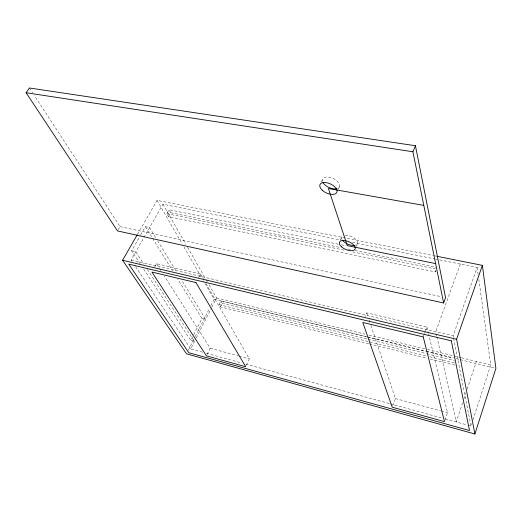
<?xml version="1.0" encoding="UTF-8"?>
<svg xmlns="http://www.w3.org/2000/svg" width="522" height="522" viewBox="0 0 522 522"><rect width="100%" height="100%" fill="white"/><g stroke="black" fill="none" stroke-linecap="round" stroke-linejoin="round"><path stroke-width="0.39" stroke-dasharray="2.61 1.96" d="M467.888 425.149L470.994 426.004L471.744 423.688M472.997 419.818L490.765 364.937L478.831 279.524M462.616 402.795L456.241 421.952L437.025 337.199M463.895 398.965L465.937 392.838M467.21 389.001L476.39 361.42M444.979 420.138L447.511 412.693L428.627 334.041M453.422 337.336L453.103 335.737L477.141 267.44L435.537 259.062M460.319 264.054L435.766 331.659L436.124 333.238M423.505 336.214L424.295 334.08M424.562 333.369L425.345 331.235M425.613 330.524L426.924 326.961L366.731 312.874L365.217 316.567M392.759 405.751L395.441 398.547L370.352 323.679M338.341 244.211L169.037 209.746L166.838 213.642L168.547 216.617L435.465 271.949L434.819 268.817L435.315 267.499M435.465 271.949L435.961 270.637M356.337 246.293L357.472 243.663M340.259 240.388L341.714 237.125M338.249 189.271L339.515 186.524M246.364 365.283L249.366 358.862L206.131 283.792M321.147 182.263L322.439 179.529M207.11 354.471L210.196 348.22L164.404 276.06M368.669 343.717L220.356 306.832L219.064 304.58L220.865 300.992L367.096 336.905M220.356 306.832L222.15 303.249L220.865 300.992M202.51 352.2L190.732 348.964L195.952 338.621M196.311 337.904L211.449 307.915M211.815 307.197L216.519 297.873L208.859 284.49M147.354 269.437L194.51 341.466L190.771 340.455L193.297 335.483M193.655 334.772L201.949 318.433L177.715 279.126M188.338 350.216L194.876 337.29M195.241 336.573L209.407 308.561M210.862 305.683L214.131 299.223L203.534 280.862M198.601 277.56L200.481 273.972L156.554 263.695L154.629 267.173M168.547 216.617L170.733 212.728L169.037 209.746M132.007 261.333L131.1 259.989L162.916 204.193L340.403 239.918M140.111 263.708L131.596 250.801L140.274 235.67M140.666 234.978L145.397 226.724L149.56 227.618L155.934 238.045M137.58 234.182L157.05 200.357L432.823 255.46M118.24 229.687L120.053 226.607L34.341 95.474M433.625 255.623L436.823 256.263M352.389 242.332L434.735 258.905M341.532 244.857L346.321 245.836M170.733 212.728L340.664 247.565M347.848 249.033L351.835 249.855M355.025 250.508L435.602 267.023M166.838 213.642L344.696 250.26M352.67 251.904L434.819 268.817M120.053 226.607L440.783 296.633M131.596 250.801L135.785 251.767L143.798 264.002M131.1 259.989L453.103 335.737M216.519 297.873L365.015 334.184M368.969 335.15L426.631 349.251M427.42 349.446L460.593 357.557M461.383 357.753L490.765 364.937M214.131 299.223L366.888 336.729M367.677 336.925L425.456 351.11M426.252 351.306L453.161 357.909M456.326 358.692L459.49 359.469M460.28 359.658L494.314 368.017M367.886 337.101L425.587 351.273M426.383 351.463L453.253 358.066M222.15 303.249L367.573 339.111M368.362 339.307L426.056 353.538M426.846 353.733L454.512 360.552M219.064 304.58L426.481 355.952M429.645 356.741L454.186 362.816L454.655 365.1L430.2 359.019M369.459 343.913L427.048 358.236M201.949 318.433L205.661 319.386L181.858 280.451M210.196 348.22L238.397 355.88M239.18 356.089L249.366 358.862M395.441 398.547L440.516 410.794M441.292 411.003L447.511 412.693M206.438 353.283L241.79 362.999M245.718 364.075L389.471 403.597M390.254 403.813L442.101 418.063M445.246 418.925L467.112 424.934M135.616 266.729L190.732 348.964M143.7 269.143L190.771 340.455M29.46 87.996L32.566 92.753M156.554 263.695L159.171 267.812M159.608 268.504L160.913 270.566M145.397 226.724L152.202 237.758M152.626 238.443L172.612 270.853M157.631 240.831L176.756 272.112M157.05 200.357L182.328 244.139M183.959 246.965L201.903 278.037M200.481 273.972L203.71 279.583M162.916 204.193L185.891 244.342M187.502 247.16L205.635 278.859M206.04 279.564L207.247 281.671M366.731 312.874L368.023 316.737M369.054 319.823L370.091 322.909M426.924 326.961L428.438 333.258M436.307 334.034L436.849 336.409M453.579 338.132L470.994 426.004M477.141 267.44L478.152 274.689M345.192 235.226A8.535 4.215 23.5 0 1 355.841 239.507A8.535 4.215 23.5 0 1 355.188 245.34M341.949 239.272A8.535 4.215 23.5 0 1 342.484 236.068M322.57 181.558A9.252 4.979 25 0 1 332.488 178.204A9.252 4.979 25 0 1 338.249 188.142"/><path stroke-width="0.78" d="M137.175 234.887L122.572 260.263L186.517 353.812L474.903 434.004L495.9 368.408L482.38 265.365L436.823 256.263M474.903 434.004L456.587 339.254L482.38 265.365M443.622 302.988L445.56 297.677L415.447 145.742L29.46 87.996L26.1 92.727L117.515 230.92L443.622 302.988L412.902 151.765L415.447 145.742M26.1 92.727L412.902 151.765M423.799 205.4L328.41 188.507L347.287 245.627L435.616 263.597M122.572 260.263L456.587 339.254M354.582 245.451A8.535 4.215 23.5 0 1 342.523 240.231M337.134 188.644A9.252 4.979 25 0 1 323.059 182.635M451.308 340.833L128.738 264.125L188.827 352.735L469.526 430.533L451.308 340.833M195.978 282.585L151.935 272.053L206.425 355.86L245.692 366.712L195.978 282.585M423.244 336.925L362.803 322.472L392.224 407.193L444.476 421.626L423.244 336.925M341.512 246.847A8.567 4.183 23.6 0 0 355.012 249.294A8.567 4.183 23.6 0 0 345.394 240.655A8.567 4.183 23.6 0 0 341.512 246.847M322.276 190.262A9.285 4.939 25 0 0 336.801 192.481A9.285 4.939 25 0 0 326.211 182.654A9.285 4.939 25 0 0 322.276 190.262"/></g></svg>
